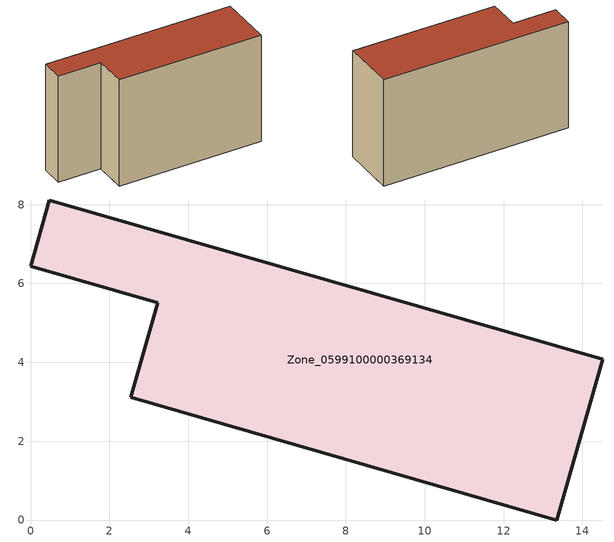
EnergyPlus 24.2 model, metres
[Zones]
Zone_0599100000369134
 floor ground (C_G): 14.52,4.08 13.35,0 2.54,3.11 3.23,5.51 0,6.43 0.48,8.12 z0
 wall outside (C_F): 13.35,0 14.52,4.08 0.48,8.12 0,6.43 3.23,5.51 2.54,3.11 13.35,0 z0:8.64
 roof outside (C_R): 2.54,3.11 13.35,0 14.52,4.08 0.48,8.12 0,6.43 3.23,5.51 z8.64
[BUILDING]
Pand.0599100000369134: North Axis=0; Terrain=City; Loads Convergence Tolerance Value=0.04; Temperature Convergence Tolerance Value=0.4; Solar Distribution=FullExterior; Maximum Number of Warmup Days=25; Minimum Number of Warmup Days=1
[Site:Location]
Rotterdam.The.Hague.AP_ZH_NLD Design_Conditions: Latitude=51.96; Longitude=4.45; Time Zone=1; Elevation=-4.5
[SITE:GROUNDTEMPERATURE:BUILDINGSURFACE]
18, 18, 18, 18, 18, 18, 18, 18, 18, 18, 18, 18
[MATERIAL] Thermal Absorptance=0.9; Solar Absorptance=0.7; Visible Absorptance=0.7
Name | Roughness | Thickness | Conductivity | Density | Specific Heat
G.TI.1992-2005 | MediumSmooth | 0.15 | 0.06 | 540 | 1210
F.TI.1992-2005 | Rough | 0.3 | 0.12 | 1920 | 840
R.TI.1992-2005 | MediumRough | 0.2 | 0.08 | 1500 | 1000
[CONSTRUCTION]
C_G: G.TI.1992-2005
C_F: F.TI.1992-2005
C_R: R.TI.1992-2005
[ZONE]
Zone_0599100000369134: Type=1; Multiplier=1; Ceiling Height=Autocalculate; Volume=Autocalculate; Floor Area=autocalculate; Part of Total Floor Area=Yes
[ZONEINFILTRATION:DESIGNFLOWRATE]
Infil_Zone_0599100000369134: Zone or ZoneList or Space or SpaceList=Zone_0599100000369134; Schedule=AlwaysOn; Design Flow Rate Calculation Method=Flow/Area; Flow Rate per Floor Area=0.0015; Constant Term Coefficient=1; Temperature Term Coefficient=0; Velocity Term Coefficient=0; Velocity Squared Term Coefficient=0
[HVACTEMPLATE:ZONE:IDEALLOADSAIRSYSTEM]
Zone_0599100000369134: Maximum Heating Supply Air Temperature=50; Minimum Cooling Supply Air Temperature=13; Maximum Heating Supply Air Humidity Ratio=0.0156; Minimum Cooling Supply Air Humidity Ratio=0.0077; Heating Limit=NoLimit; Cooling Limit=NoLimit; Dehumidification Control Type=ConstantSensibleHeatRatio; Cooling Sensible Heat Ratio=0.7; Dehumidification Setpoint=60; Humidification Control Type=None; Humidification Setpoint=30; Outdoor Air Method=None; Outdoor Air Flow Rate per Person=0.00944; Outdoor Air Flow Rate per Zone Floor Area=0; Outdoor Air Flow Rate per Zone=0; Demand Controlled Ventilation Type=None; Outdoor Air Economizer Type=NoEconomizer; Heat Recovery Type=None; Sensible Heat Recovery Effectiveness=0.7; Latent Heat Recovery Effectiveness=0.65
[ZONECONTROL:THERMOSTAT]
ThermostatControl_Zone_0599100000369134: Zone or ZoneList=Zone_0599100000369134; Control Type Schedule=DualSetpointControlType; Control 1=Thermostat_Zone_0599100000369134; Temperature Difference Between Cutout And Setpoint=0
[THERMOSTATSETPOINT:DUALSETPOINT]
Thermostat_Zone_0599100000369134: Heating Setpoint Temperature Schedule=HeatingSetpoint_Zone_0599100000369134; Cooling Setpoint Temperature Schedule=CoolingSetpoint_Zone_0599100000369134
[SCHEDULE:COMPACT]
HeatingSetpoint_Zone_0599100000369134: Through: 12/31, For: AllDays, Until: 24:00, 21
CoolingSetpoint_Zone_0599100000369134: Through: 12/31, For: AllDays, Until: 24:00, 24
DualSetpointControlType: Through: 12/31, For: AllDays, Until: 24:00, 4
AlwaysOn: Through: 12/31, For: AllDays, Until: 24:00, 1
